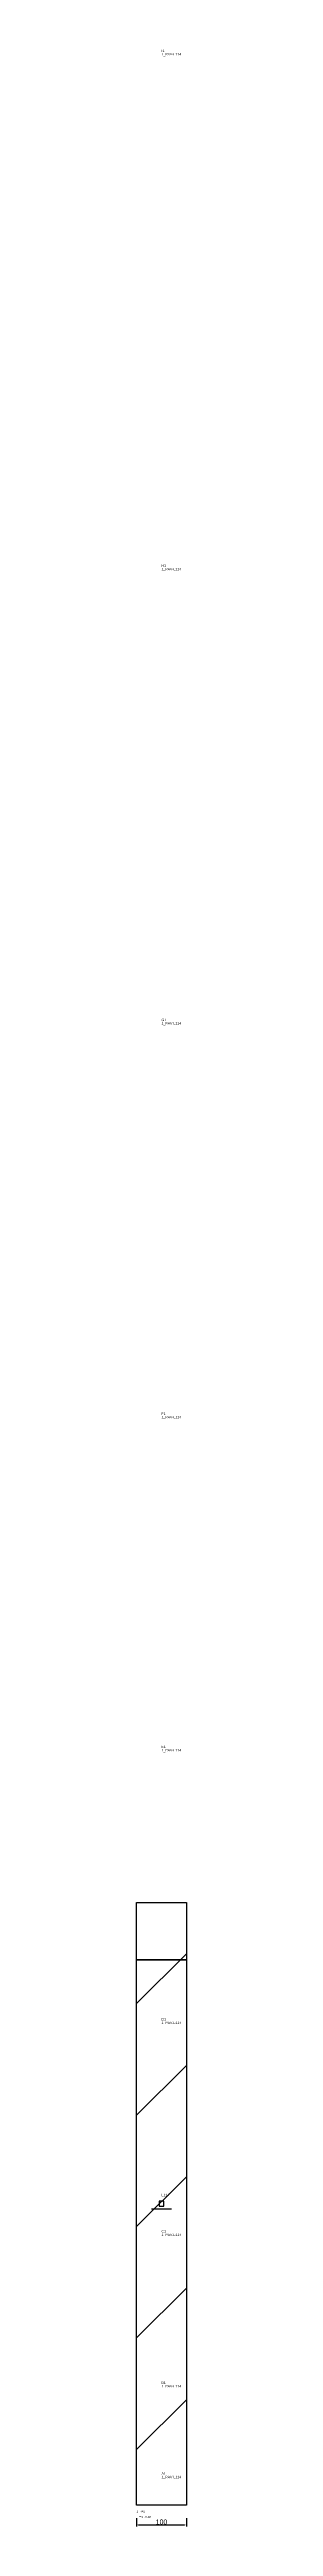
# Model space of a CAD drawing. Header units: metres. Extents: x 222 to 322, y -1056 to 3933.
import ezdxf

# ---------------------------------------------------------------- set-up
doc = ezdxf.new("R2010")
doc.units = ezdxf.units.M
for name, color, linetype in [('3', 3, 'CONTINUOUS'), ('AUX00', 7, 'CONTINUOUS'), ('COTA', 241, 'CONTINUOUS'), ('FOLHA', 255, 'CONTINUOUS'), ('Hachura', 251, 'CONTINUOUS'), ('NOMENCLATURA', 7, 'CONTINUOUS'), ('Nível', 160, 'CONTINUOUS'), ('Painéis', 200, 'CONTINUOUS'), ('Pilares', 5, 'CONTINUOUS'), ('SARR_2.2x7', 40, 'CONTINUOUS')]:
    doc.layers.add(name, color=color, linetype=linetype)
doc.styles.add('ARIAL', font='Arial.ttf')
doc.styles.add('STR_STANDARD', font='arial.ttf')
doc.dimstyles.new('EZ DXF', dxfattribs={"dimtxt": 10, "dimasz": 3.5, "dimexe": 3, "dimexo": 1.5, "dimgap": 1, "dimtad": 1, "dimdec": 1, "dimdsep": 46, "dimcen": 2.5, "dimazin": 3, "dimtfac": 1, "dimtmove": 0, "dimatfit": 3})

msp = doc.modelspace()

# ---------------------------------------------------------------- hatches: boundary and pattern name
at = {"layer": 'Hachura'}
h = msp.add_hatch(dxfattribs=at)
h.set_pattern_fill('ANSI31', scale=50)
h.paths.add_polyline_path([(222.2, -1012.5), (222.2, 201.5), (322.2, 201.5), (322.2, -1012.55)])
h = msp.add_hatch(dxfattribs=at)
h.set_pattern_fill('ANSI31', scale=50)
h.paths.add_polyline_path([(222.2, -1012.5), (222.2, 201.5), (322.2, 201.5), (322.2, -1012.55)])

# ---------------------------------------------------------------- linework, layer by layer
at = {"layer": '3'}
msp.add_lwpolyline([(222.2, 85.45), (322.2, 85.45)], close=True, dxfattribs=at)
msp.add_lwpolyline([(222.2, 85.45), (322.2, 85.45)], close=True, dxfattribs=at)
at = {"layer": 'Painéis', "color": 200}
for p, q in [((222.2, -1012.5), (222.2, 201.5)), ((222.2, 201.5), (322.2, 201.5)), ((222.2, -1012.5), (222.2, 201.5)), ((222.2, 201.5), (322.2, 201.5)), ((322.2, 201.5), (322.2, -1012.55)), ((322.2, 201.5), (322.2, -1012.55)), ((322.2, -1012.55), (222.2, -1012.5)), ((322.2, -1012.55), (222.2, -1012.5))]:
    msp.add_line(p, q, dxfattribs=at)
at = {"layer": 'Pilares'}
msp.add_lwpolyline([(267.2, -410.525), (277.2, -410.525), (277.2, -400.525), (267.2, -400.525)], close=True, dxfattribs=at)
msp.add_lwpolyline([(267.2, -410.525), (277.2, -410.525), (277.2, -400.525), (267.2, -400.525)], close=True, dxfattribs=at)
at = {"layer": 'SARR_2.2x7'}
msp.add_line((252.2, -415.525), (292.2, -415.525), dxfattribs=at)
msp.add_line((252.2, -415.525), (292.2, -415.525), dxfattribs=at)

# ---------------------------------------------------------------- texts
at = {"layer": '3', "style": 'STR_STANDARD'}
for s, p in [('I1', (272.2, 3928.45)), ('I1', (272.2, 3928.45)), ('H1', (272.2, 2891.45)), ('H1', (272.2, 2891.45)), ('G1', (272.2, 1976.45)), ('G1', (272.2, 1976.45)), ('F1', (272.2, 1183.45)), ('F1', (272.2, 1183.45)), ('E1', (272.2, 512.45)), ('E1', (272.2, 512.45)), ('D1', (272.2, -36.55)), ('D1', (272.2, -36.55)), ('C1', (272.2, -463.55)), ('C1', (272.2, -463.55)), ('B1', (272.2, -768.55)), ('B1', (272.2, -768.55)), ('A1', (272.2, -951.55)), ('A1', (272.2, -951.55))]:
    msp.add_text(s, height=5, dxfattribs=at).set_placement(p)
at = {"layer": 'AUX00', "style": 'STR_STANDARD'}
for p in [(272.2, 3921.45), (272.2, 3921.45), (272.2, 2884.45), (272.2, 2884.45), (272.2, 1969.45), (272.2, 1969.45), (272.2, 1176.45), (272.2, 1176.45), (272.2, 505.45), (272.2, 505.45), (272.2, -43.55), (272.2, -43.55), (272.2, -470.55), (272.2, -470.55), (272.2, -775.55), (272.2, -775.55), (272.2, -958.55), (272.2, -958.55)]:
    msp.add_text('1_PAV-L114', height=5, dxfattribs=at).set_placement(p)
at = {"layer": 'FOLHA'}
msp.add_text('FOLHA-L114', height=3, dxfattribs=at).set_placement((227.2, -1037.5))
msp.add_text('FOLHA-L114', height=3, dxfattribs=at).set_placement((227.2, -1037.5))
at = {"layer": 'NOMENCLATURA', "insert": (272.2, -385.525), "char_height": 5, "attachment_point": 1, "style": 'ARIAL'}
msp.add_mtext('L114', dxfattribs=at)
msp.add_mtext('L114', dxfattribs=at)
at = {"layer": 'Nível'}
msp.add_text('1_PAV', height=4, dxfattribs=at).set_placement((222.2, -1027.5))
msp.add_text('1_PAV', height=4, dxfattribs=at).set_placement((222.2, -1027.5))

# ---------------------------------------------------------------- dimensions: what is measured, and where the dimension line sits
at = {"layer": 'COTA'}
msp.add_linear_dim(base=(222.2, -1052.55), p1=(222.2, -1037.55), p2=(322.2, -1037.55), dimstyle='EZ DXF', dxfattribs=at).render()
msp.add_linear_dim(base=(222.2, -1052.55), p1=(222.2, -1037.55), p2=(322.2, -1037.55), dimstyle='EZ DXF', dxfattribs=at).render()

doc.saveas('drawing.dxf')
